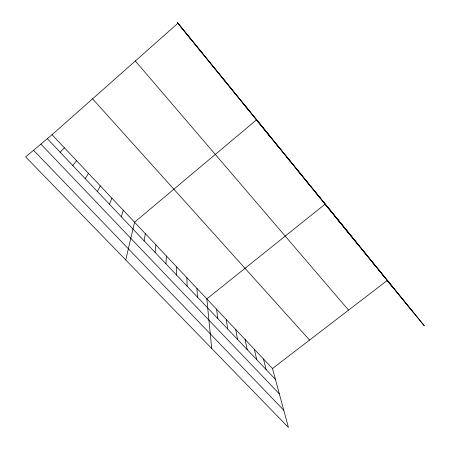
<?xml version="1.0" encoding="UTF-8"?>
<svg xmlns="http://www.w3.org/2000/svg" width="450" height="450" viewBox="0 0 450 450"><rect width="100%" height="100%" fill="white"/><g stroke="black" fill="none" stroke-linecap="round" stroke-linejoin="round"><path stroke-width="0.67" d="M176.608 275.108L176.721 266.951M165.938 263.846L166.404 256.005M155.109 252.416L155.942 244.901M144.118 240.823L145.328 233.64M125.758 259.971L134.556 222.221L256.472 119.874L271.879 138.566M121.297 216.743L123.3 210.279M109.451 204.238L111.876 198.157M97.414 191.542L100.277 185.85M85.191 178.639L88.498 173.357M72.765 165.532L76.539 160.672M60.148 152.218L64.395 147.786M52.059 134.702L177.862 23.321L177.39 22.5L424.344 325.851L387.225 280.468L272.481 368.533L288.45 427.5L25.656 156.893L52.059 134.702L272.481 368.533M33.547 150.261L283.77 410.22M40.877 144.101L279.354 393.913M47.323 138.684L275.411 379.361M189.636 37.783L190.001 38.188M92.576 98.831L309.566 340.071M135.338 60.975L348.57 310.134M201.218 52.009L202.016 52.948M212.619 66.015L213.84 67.472M223.841 79.796L225.467 81.754M234.889 93.364L236.908 95.805M245.762 106.723L248.169 109.631M266.709 132.446L269.831 136.243M276.795 144.838L280.254 149.046M286.74 157.044L290.52 161.651M296.533 169.076L300.634 174.077M306.191 180.939L310.596 186.311M315.709 192.628L320.411 198.366M352.609 237.735L325.091 204.154L206.831 298.884L211.719 348.486M334.344 215.516L339.615 221.951M343.463 226.716L349.009 233.488M352.457 237.769L358.267 244.862M361.333 248.664L367.397 256.072M370.08 259.408L376.391 267.126M378.714 270.011L385.267 278.021M177.531 22.747L413.426 312.502M177.778 23.175L394.014 288.765M263.475 358.976L266.136 369.574M254.346 349.296L256.736 359.651M245.093 339.48L247.202 349.594M235.721 329.535L237.538 339.396M226.221 319.461L227.739 329.057M216.591 309.24L217.8 318.566M196.931 288.388L197.499 297.146M186.896 277.746L187.127 286.206"/></g></svg>
